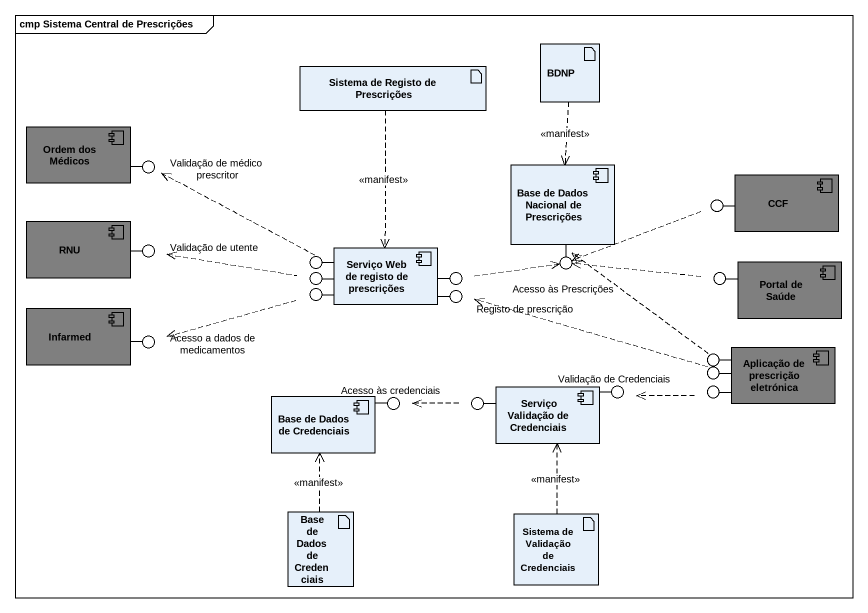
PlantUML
@startuml
mainframe cmp Sistema Central de Prescrições
artifact BDNP
artifact "Sistema de Registo de Prescrições" as Sistema_de_Registo_de
component "Ordem dos Médicos" as Ordem_dos_Médicos #7F7F7F
() "Validação de médico prescritor" as Validação_de_médico
component "Base de Dados Nacional de Prescrições" as Base_de_Dados_Nacional_de
component CCF #7F7F7F
component RNU #7F7F7F
() " " as lollipop1
() "Validação de utente" as Validação_de_utente
() " " as lollipop2
component "Serviço Web de registo de prescrições" as Serviço_Web_de_registo_de
() "Acesso às Prescrições" as Acesso_às_Prescrições
component "Portal de Saúde" as Portal_de_Saúde #7F7F7F
component Infarmed #7F7F7F
() " " as lollipop3
() " " as lollipop4
() " " as lollipop5
() "Registo de prescrição" as Registo_de_prescrição
() " " as lollipop6
() "Acesso a dados de medicamentos" as Acesso_a_dados_de
component "Aplicação de prescrição eletrónica" as Aplicação_de_prescrição #7F7F7F
component "Serviço Validação de Credenciais" as Serviço_Validação_de
() "Validação de Credenciais" as Validação_de_Credenciais
() " " as lollipop7
() " " as lollipop8
() " " as lollipop9
component "Base de Dados de Credenciais" as Base_de_Dados_de_Credenciais
() "Acesso às credenciais" as Acesso_às_credenciais
() " " as lollipop10
artifact "Base de Dados de Credenciais" as Base_de_Dados_de_Credenciais_2
artifact "Sistema de Validação de Credenciais" as Sistema_de_Validação_de
Ordem_dos_Médicos -right- Validação_de_médico
CCF -left- lollipop1
RNU -right- Validação_de_utente
Serviço_Web_de_registo_de -left- lollipop2
Base_de_Dados_Nacional_de -- Acesso_às_Prescrições
Serviço_Web_de_registo_de -left- lollipop3
Serviço_Web_de_registo_de -left- lollipop4
Serviço_Web_de_registo_de -right- lollipop5
Serviço_Web_de_registo_de -right- Registo_de_prescrição
Portal_de_Saúde -left- lollipop6
Infarmed -right- Acesso_a_dados_de
Serviço_Validação_de -right- Validação_de_Credenciais
Aplicação_de_prescrição -left- lollipop7
Aplicação_de_prescrição -left- lollipop8
Aplicação_de_prescrição -left- lollipop9
Base_de_Dados_de_Credenciais -right- Acesso_às_credenciais
Serviço_Validação_de -left- lollipop10
BDNP ..> Base_de_Dados_Nacional_de : <<manifest>>
Sistema_de_Registo_de ..> Serviço_Web_de_registo_de : <<manifest>>
Validação_de_médico <.right. lollipop2
lollipop1 .left.> Acesso_às_Prescrições
Validação_de_utente <.right. lollipop3
lollipop5 .right.> Acesso_às_Prescrições
lollipop6 .left.> Acesso_às_Prescrições
Acesso_a_dados_de <.right. lollipop4
lollipop7 .left.> Registo_de_prescrição
lollipop8 .left.> Validação_de_Credenciais
lollipop9 .up.> Acesso_às_Prescrições
lollipop10 .left.> Acesso_às_credenciais
Base_de_Dados_de_Credenciais_2 .up.> Base_de_Dados_de_Credenciais : <<manifest>>
Sistema_de_Validação_de .up.> Serviço_Validação_de : <<manifest>>
@enduml
